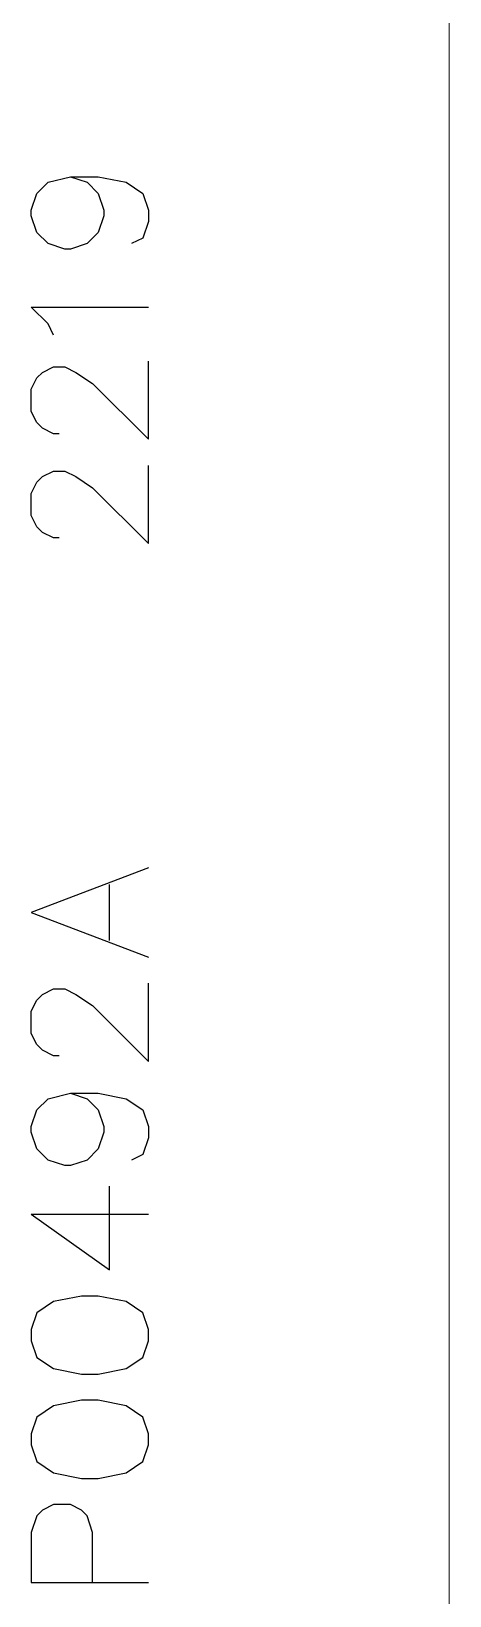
# Model space of a CAD drawing. Header units: millimetres. Extents: x 0 to 273, y 0 to 149.
# Drawn here: x 266.84 to 272.51, y 53.21 to 74.42 of the extents above; entities that cross this region are included whole.
import ezdxf

# ---------------------------------------------------------------- set-up
doc = ezdxf.new("R2010")
doc.units = ezdxf.units.MM
for name, color, linetype in [('Mechanical2', 216, 'Continuous'), ('Mechanical3', 76, 'Continuous'), ('TopLayer', 1, 'Continuous')]:
    doc.layers.add(name, color=color, linetype=linetype)

msp = doc.modelspace()

# ---------------------------------------------------------------- linework, layer by layer
at = {"layer": 'Mechanical2', "const_width": 0.0127}
msp.add_lwpolyline([(272.502, 136.101), (272.502, 2.499)], dxfattribs=at)
at = {"layer": 'Mechanical3', "const_width": 0.0127}
msp.add_lwpolyline([(272.5, 2.5), (272.501, 136.004)], dxfattribs=at)
at = {"layer": 'TopLayer'}
for p, q in [((266.913, 72.221), (267.065, 72.373)), ((267.065, 72.373), (267.367, 72.448)), ((267.367, 72.448), (267.594, 72.373)), ((267.367, 72.448), (267.745, 72.448)), ((267.594, 72.373), (267.745, 72.221)), ((267.745, 72.448), (268.123, 72.373)), ((268.123, 72.373), (268.349, 72.221)), ((266.838, 71.995), (266.913, 72.221)), ((267.745, 72.221), (267.82, 71.995)), ((268.349, 72.221), (268.425, 71.995)), ((266.838, 71.919), (266.838, 71.995)), ((266.913, 71.692), (266.838, 71.919)), ((267.82, 71.919), (267.745, 71.692)), ((267.82, 71.995), (267.82, 71.919)), ((268.425, 71.995), (268.425, 71.843)), ((267.065, 71.541), (266.913, 71.692)), ((267.745, 71.692), (267.594, 71.541)), ((268.425, 71.843), (268.349, 71.617)), ((267.291, 71.466), (267.065, 71.541)), ((267.594, 71.541), (267.367, 71.466)), ((268.349, 71.617), (268.198, 71.541)), ((267.367, 71.466), (267.291, 71.466)), ((267.065, 70.453), (266.838, 70.68)), ((266.838, 70.68), (268.425, 70.68)), ((267.14, 70.302), (267.065, 70.453)), ((266.913, 69.72), (266.989, 69.795)), ((266.989, 69.795), (267.14, 69.871)), ((267.14, 69.871), (267.291, 69.871)), ((267.291, 69.871), (267.442, 69.795)), ((267.442, 69.795), (267.669, 69.644)), ((268.425, 68.888), (268.425, 69.946)), ((266.838, 69.569), (266.913, 69.72)), ((266.838, 69.266), (266.838, 69.569)), ((267.669, 69.644), (268.425, 68.888)), ((266.913, 69.115), (266.838, 69.266)), ((266.989, 69.039), (266.913, 69.115)), ((267.14, 68.964), (266.989, 69.039)), ((267.216, 68.964), (267.14, 68.964)), ((268.425, 67.475), (268.425, 68.533)), ((266.838, 68.155), (266.913, 68.306)), ((266.913, 68.306), (266.989, 68.382)), ((266.989, 68.382), (267.14, 68.458)), ((267.14, 68.458), (267.291, 68.458)), ((267.291, 68.458), (267.442, 68.382)), ((267.442, 68.382), (267.669, 68.231)), ((266.838, 67.853), (266.838, 68.155)), ((267.669, 68.231), (268.425, 67.475)), ((266.913, 67.702), (266.838, 67.853)), ((266.989, 67.626), (266.913, 67.702)), ((267.14, 67.551), (266.989, 67.626)), ((267.216, 67.551), (267.14, 67.551)), ((268.425, 63.078), (266.838, 62.473)), ((267.896, 62.095), (267.896, 62.851)), ((266.838, 62.473), (268.425, 61.868)), ((268.425, 60.455), (268.425, 61.513)), ((266.913, 61.286), (266.989, 61.362)), ((266.989, 61.362), (267.14, 61.437)), ((267.14, 61.437), (267.291, 61.437)), ((267.291, 61.437), (267.442, 61.362)), ((267.442, 61.362), (267.669, 61.211)), ((266.838, 61.135), (266.913, 61.286)), ((266.838, 60.833), (266.838, 61.135)), ((267.669, 61.211), (268.425, 60.455)), ((266.913, 60.682), (266.838, 60.833)), ((266.989, 60.606), (266.913, 60.682)), ((267.14, 60.531), (266.989, 60.606)), ((267.216, 60.531), (267.14, 60.531)), ((267.065, 59.949), (267.367, 60.024)), ((267.367, 60.024), (267.594, 59.949)), ((267.367, 60.024), (267.745, 60.024)), ((267.745, 60.024), (268.123, 59.949)), ((266.913, 59.797), (267.065, 59.949)), ((267.594, 59.949), (267.745, 59.797)), ((268.123, 59.949), (268.349, 59.797)), ((266.838, 59.571), (266.913, 59.797)), ((267.745, 59.797), (267.82, 59.571)), ((268.349, 59.797), (268.425, 59.571)), ((266.838, 59.495), (266.838, 59.571)), ((266.913, 59.268), (266.838, 59.495)), ((267.82, 59.495), (267.745, 59.268)), ((267.82, 59.571), (267.82, 59.495)), ((268.425, 59.42), (268.349, 59.193)), ((268.425, 59.571), (268.425, 59.42)), ((267.065, 59.117), (266.913, 59.268)), ((267.745, 59.268), (267.594, 59.117)), ((268.349, 59.193), (268.198, 59.117)), ((267.291, 59.042), (267.065, 59.117)), ((267.367, 59.042), (267.291, 59.042)), ((267.594, 59.117), (267.367, 59.042)), ((267.896, 57.628), (267.896, 58.762)), ((266.838, 58.384), (267.896, 57.628)), ((266.838, 58.384), (268.425, 58.384)), ((267.518, 57.273), (267.14, 57.198)), ((267.745, 57.273), (267.518, 57.273)), ((268.123, 57.198), (267.745, 57.273)), ((267.14, 57.198), (266.913, 57.046)), ((268.349, 57.046), (268.123, 57.198)), ((266.913, 57.046), (266.838, 56.82)), ((268.425, 56.82), (268.349, 57.046)), ((266.838, 56.82), (266.838, 56.668)), ((266.838, 56.668), (266.913, 56.442)), ((268.349, 56.442), (268.425, 56.668)), ((268.425, 56.668), (268.425, 56.82)), ((266.913, 56.442), (267.14, 56.291)), ((268.123, 56.291), (268.349, 56.442)), ((267.14, 56.291), (267.518, 56.215)), ((267.518, 56.215), (267.745, 56.215)), ((267.745, 56.215), (268.123, 56.291)), ((267.14, 55.784), (266.913, 55.633)), ((267.518, 55.86), (267.14, 55.784)), ((267.745, 55.86), (267.518, 55.86)), ((268.123, 55.784), (267.745, 55.86)), ((268.349, 55.633), (268.123, 55.784)), ((266.913, 55.633), (266.838, 55.406)), ((268.425, 55.406), (268.349, 55.633)), ((266.838, 55.406), (266.838, 55.255)), ((268.425, 55.255), (268.425, 55.406)), ((266.838, 55.255), (266.913, 55.028)), ((268.349, 55.028), (268.425, 55.255)), ((266.913, 55.028), (267.14, 54.877)), ((268.123, 54.877), (268.349, 55.028)), ((267.14, 54.877), (267.518, 54.802)), ((267.518, 54.802), (267.745, 54.802)), ((267.745, 54.802), (268.123, 54.877)), ((266.913, 54.295), (266.838, 54.069)), ((266.989, 54.371), (266.913, 54.295)), ((267.14, 54.446), (266.989, 54.371)), ((267.367, 54.446), (267.14, 54.446)), ((267.518, 54.371), (267.367, 54.446)), ((267.594, 54.295), (267.518, 54.371)), ((267.669, 54.069), (267.594, 54.295)), ((266.838, 54.069), (266.838, 53.388)), ((267.669, 53.388), (267.669, 54.069)), ((266.838, 53.388), (268.425, 53.388))]:
    msp.add_line(p, q, dxfattribs=at)

doc.saveas('drawing.dxf')
